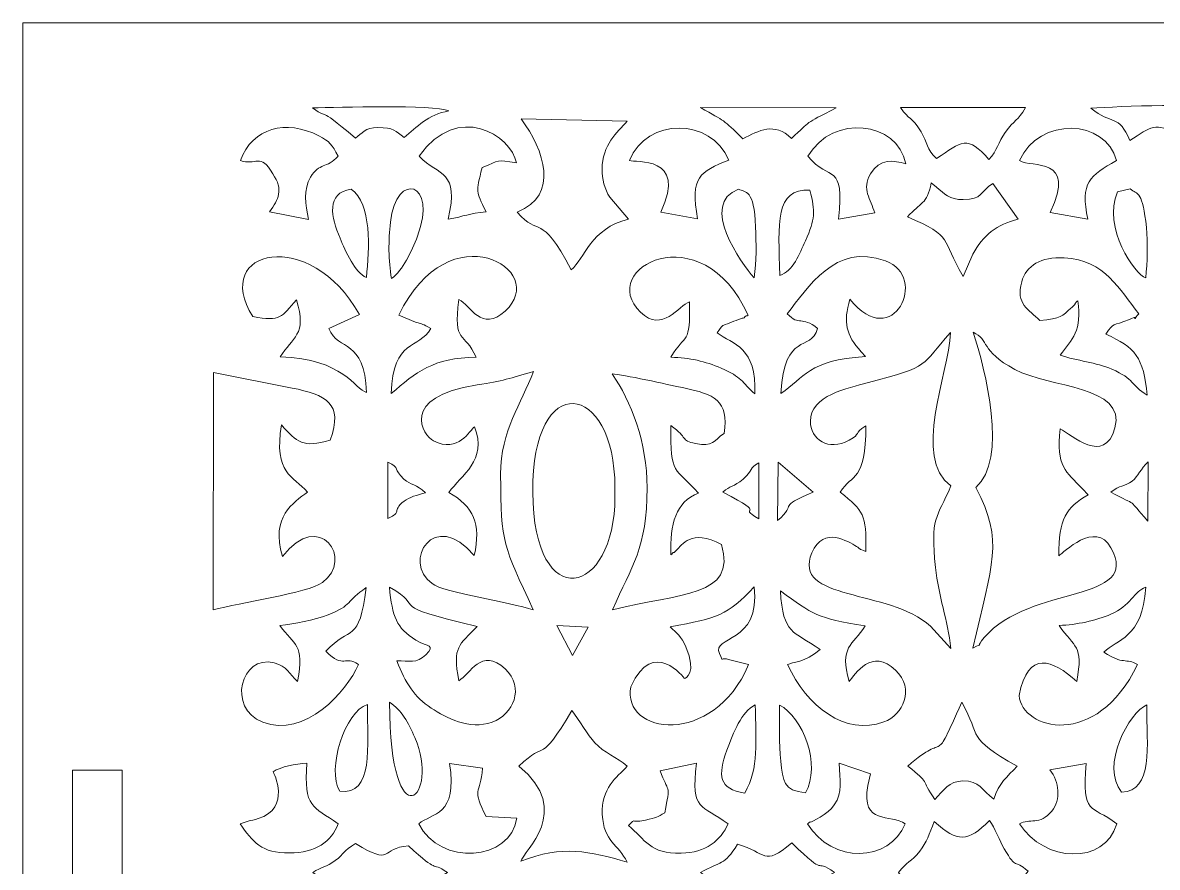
# Model space of a CAD drawing. Header units: millimetres. Extents: x -160 to 119, y -234 to 109.
# Drawn here: x -18 to 50.5, y -38.4 to 12.6 of the extents above; entities that cross this region are included whole.
import ezdxf

# ---------------------------------------------------------------- set-up
doc = ezdxf.new("R2010")
doc.units = ezdxf.units.MM
doc.header["$MEASUREMENT"] = 0
doc.layers.add('layer 1', color=7, linetype='Continuous')

msp = doc.modelspace()

# ---------------------------------------------------------------- linework, layer by layer
at = {"layer": 'layer 1', "color": 250, "lineweight": 20}
msp.add_open_spline([(-17.9581, 12.5532), (-17.9581, 12.5532), (119.0419, 12.5532), (119.0419, 12.5532), (119.0419, 12.5532), (119.0419, 12.5532), (119.0419, -77.4468), (119.0419, -77.4468), (119.0419, -77.4468), (119.0419, -77.4468), (116.0419, -77.4468), (116.0419, -77.4468), (116.0419, -77.4468), (116.0419, -77.4468), (116.0419, -32.5468), (116.0419, -32.5468), (116.0419, -32.5468), (116.0419, -32.5468), (113.0419, -32.5468), (113.0419, -32.5468), (113.0419, -32.5468), (113.0419, -32.5468), (113.0419, -77.4468), (113.0419, -77.4468), (113.0419, -77.4468), (113.0419, -77.4468), (78.0419, -77.4468), (78.0419, -77.4468), (78.0419, -77.4468), (78.0419, -77.4468), (78.0419, -80.4468), (78.0419, -80.4468), (78.0419, -80.4468), (78.0419, -80.4468), (68.0419, -80.4468), (68.0419, -80.4468), (68.0419, -80.4468), (68.0419, -80.4468), (68.0419, -77.4468), (68.0419, -77.4468), (68.0419, -77.4468), (68.0419, -77.4468), (33.0419, -77.4468), (33.0419, -77.4468), (33.0419, -77.4468), (33.0419, -77.4468), (33.0419, -80.4468), (33.0419, -80.4468), (33.0419, -80.4468), (33.0419, -80.4468), (23.0419, -80.4468), (23.0419, -80.4468), (23.0419, -80.4468), (23.0419, -80.4468), (23.0419, -77.4468), (23.0419, -77.4468), (23.0419, -77.4468), (23.0419, -77.4468), (-11.9581, -77.4468), (-11.9581, -77.4468), (-11.9581, -77.4468), (-11.9581, -77.4468), (-11.9581, -32.5468), (-11.9581, -32.5468), (-11.9581, -32.5468), (-11.9581, -32.5468), (-14.9581, -32.5468), (-14.9581, -32.5468), (-14.9581, -32.5468), (-14.9581, -32.5468), (-14.9581, -77.4468), (-14.9581, -77.4468), (-14.9581, -77.4468), (-14.9581, -77.4468), (-17.9581, -77.4468), (-17.9581, -77.4468), (-17.9581, -77.4468), (-17.9581, -77.4468), (-17.9581, 12.5532), (-17.9581, 12.5532)], degree=3, knots=[0, 0, 0, 0, 0.047619, 0.047619, 0.047619, 0.047619, 0.0952381, 0.0952381, 0.0952381, 0.0952381, 0.1428571, 0.1428571, 0.1428571, 0.1428571, 0.1904762, 0.1904762, 0.1904762, 0.1904762, 0.2380952, 0.2380952, 0.2380952, 0.2380952, 0.2857143, 0.2857143, 0.2857143, 0.2857143, 0.3333333, 0.3333333, 0.3333333, 0.3333333, 0.3809524, 0.3809524, 0.3809524, 0.3809524, 0.4285714, 0.4285714, 0.4285714, 0.4285714, 0.4761905, 0.4761905, 0.4761905, 0.4761905, 0.5238095, 0.5238095, 0.5238095, 0.5238095, 0.5714286, 0.5714286, 0.5714286, 0.5714286, 0.6190476, 0.6190476, 0.6190476, 0.6190476, 0.6666667, 0.6666667, 0.6666667, 0.6666667, 0.7142857, 0.7142857, 0.7142857, 0.7142857, 0.7619048, 0.7619048, 0.7619048, 0.7619048, 0.8095238, 0.8095238, 0.8095238, 0.8095238, 0.8571429, 0.8571429, 0.8571429, 0.8571429, 0.9047619, 0.9047619, 0.9047619, 0.9047619, 1, 1, 1, 1], dxfattribs=at)
at = {"layer": 'layer 1', "color": 7, "lineweight": 9}
for points, knots in [([(2.1284, 5.5888), (2.4935, 5.8707), (2.7151, 6.227), (3.4559, 6.2266), (3.4559, 6.2266), (4.4578, 6.2259), (4.5139, 6.0306), (5.0489, 5.6192), (5.0489, 5.6192), (5.8445, 6.2629), (6.4592, 7.0234), (7.7579, 7.2286), (7.7579, 7.2286), (6.7767, 7.6418), (1.1109, 7.4313), (-0.4731, 7.4181), (-0.4731, 7.4181), (0.7191, 6.5482), (-0.4925, 7.7745), (2.1284, 5.5888)], [0, 0, 0, 0, 0.1666667, 0.1666667, 0.1666667, 0.1666667, 0.3333333, 0.3333333, 0.3333333, 0.3333333, 0.5, 0.5, 0.5, 0.5, 0.6666667, 0.6666667, 0.6666667, 0.6666667, 1, 1, 1, 1]), ([(5.9542, 4.5016), (7.1655, 3.2669), (8.4128, 3.668), (7.704, 0.693), (7.704, 0.693), (8.7194, 0.8842), (8.9492, 1.0364), (9.9937, 1.1339), (9.9937, 1.1339), (9.3725, 2.4991), (9.3794, 2.2166), (9.7524, 3.811), (9.7524, 3.811), (10.8829, 4.2622), (10.5626, 4.3052), (11.8299, 4.0909), (11.8299, 4.0909), (11.5166, 5.7658), (8.3065, 7.7923), (5.9542, 4.5016)], [0, 0, 0, 0, 0.1666667, 0.1666667, 0.1666667, 0.1666667, 0.3333333, 0.3333333, 0.3333333, 0.3333333, 0.5, 0.5, 0.5, 0.5, 0.6666667, 0.6666667, 0.6666667, 0.6666667, 1, 1, 1, 1]), ([(48.8307, 5.4396), (50.1256, 6.2775), (50.3728, 6.6187), (51.7165, 5.7659), (51.7165, 5.7659), (51.7636, 5.7361), (51.8444, 5.6737), (51.8813, 5.6487), (51.8813, 5.6487), (51.9181, 5.6238), (51.9865, 5.5646), (52.0438, 5.5296), (52.0438, 5.5296), (52.9902, 6.43), (53.2621, 6.9848), (54.6843, 7.2286), (54.6843, 7.2286), (53.5493, 7.7679), (48.1939, 7.4933), (46.4885, 7.4013), (46.4885, 7.4013), (47.7259, 6.3521), (48.1751, 7.073), (48.8307, 5.4396)], [0, 0, 0, 0, 0.1428571, 0.1428571, 0.1428571, 0.1428571, 0.2857143, 0.2857143, 0.2857143, 0.2857143, 0.4285714, 0.4285714, 0.4285714, 0.4285714, 0.5714286, 0.5714286, 0.5714286, 0.5714286, 0.7142857, 0.7142857, 0.7142857, 0.7142857, 1, 1, 1, 1]), ([(18.6511, 4.2348), (18.9581, 4.0834), (22.1787, 4.598), (20.5361, 1.1217), (20.5361, 1.1217), (20.5361, 1.1217), (22.7612, 0.7095), (22.7612, 0.7095), (22.7612, 0.7095), (22.2972, 3.2707), (22.8812, 3.5507), (24.6354, 4.2588), (24.6354, 4.2588), (23.5744, 6.8368), (19.703, 6.854), (18.6511, 4.2348)], [0, 0, 0, 0, 0.2, 0.2, 0.2, 0.2, 0.4, 0.4, 0.4, 0.4, 0.6, 0.6, 0.6, 0.6, 1, 1, 1, 1]), ([(25.493, 5.5525), (26.4363, 6.0456), (27.408, 6.577), (28.4136, 5.5718), (28.4136, 5.5718), (29.6823, 6.6996), (29.0767, 6.3861), (31.1246, 7.41), (31.1246, 7.41), (31.1246, 7.41), (22.9228, 7.4269), (22.9228, 7.4269), (22.9228, 7.4269), (24.4886, 6.5666), (24.2211, 6.7655), (25.493, 5.5525)], [0, 0, 0, 0, 0.2, 0.2, 0.2, 0.2, 0.4, 0.4, 0.4, 0.4, 0.6, 0.6, 0.6, 0.6, 1, 1, 1, 1]), ([(33.4447, 1.0878), (33.1891, 1.9015), (32.6406, 2.5096), (33.1866, 3.425), (33.1866, 3.425), (33.7615, 4.3889), (34.5793, 4.2415), (35.3144, 4.0465), (35.3144, 4.0465), (34.7857, 6.5986), (30.9653, 7.0826), (29.4022, 4.5016), (29.4022, 4.5016), (30.7272, 2.9006), (31.6344, 4.1974), (31.2526, 0.6936), (31.2526, 0.6936), (31.2526, 0.6936), (33.4447, 1.0878), (33.4447, 1.0878)], [0, 0, 0, 0, 0.1666667, 0.1666667, 0.1666667, 0.1666667, 0.3333333, 0.3333333, 0.3333333, 0.3333333, 0.5, 0.5, 0.5, 0.5, 0.6666667, 0.6666667, 0.6666667, 0.6666667, 1, 1, 1, 1]), ([(37.1754, 4.3525), (38.6648, 5.3852), (39.0531, 5.8095), (40.328, 4.2969), (40.328, 4.2969), (40.8493, 4.8459), (40.8752, 5.3185), (41.3155, 5.9338), (41.3155, 5.9338), (41.8823, 6.7259), (42.0628, 6.5928), (42.5352, 7.4318), (42.5352, 7.4318), (42.5352, 7.4318), (35.0068, 7.4368), (35.0068, 7.4368), (35.0068, 7.4368), (35.5179, 6.6378), (35.6526, 6.9389), (36.2452, 5.96), (36.2452, 5.96), (36.6288, 5.3263), (36.554, 4.8965), (37.1754, 4.3525)], [0, 0, 0, 0, 0.1428571, 0.1428571, 0.1428571, 0.1428571, 0.2857143, 0.2857143, 0.2857143, 0.2857143, 0.4285714, 0.4285714, 0.4285714, 0.4285714, 0.5714286, 0.5714286, 0.5714286, 0.5714286, 0.7142857, 0.7142857, 0.7142857, 0.7142857, 1, 1, 1, 1]), ([(42.1783, 4.2348), (42.8969, 3.7606), (45.6607, 4.5365), (44.0345, 1.1046), (44.0345, 1.1046), (44.0345, 1.1046), (46.3031, 0.6899), (46.3031, 0.6899), (46.3031, 0.6899), (45.8165, 2.9278), (46.431, 3.311), (48.0201, 4.2348), (48.0201, 4.2348), (47.4012, 6.7636), (43.3526, 6.8913), (42.1783, 4.2348)], [0, 0, 0, 0, 0.2, 0.2, 0.2, 0.2, 0.4, 0.4, 0.4, 0.4, 0.6, 0.6, 0.6, 0.6, 1, 1, 1, 1]), ([(-4.8246, 4.2348), (-3.913, 3.8995), (-3.6161, 4.7565), (-2.8739, 3.4367), (-2.8739, 3.4367), (-2.2005, 2.4572), (-2.5303, 1.9027), (-3.0662, 1.1499), (-3.0662, 1.1499), (-3.0662, 1.1499), (-0.7062, 0.6864), (-0.7062, 0.6864), (-0.7062, 0.6864), (-0.9067, 1.5867), (-1.0354, 2.4896), (-0.5918, 3.2304), (-0.5918, 3.2304), (-0.0537, 4.1293), (0.3658, 3.7293), (1.0741, 4.5016), (1.0741, 4.5016), (0.6888, 5.2158), (0.5718, 5.384), (-0.097, 5.7301), (-0.097, 5.7301), (-2.0473, 6.7396), (-4.1055, 6.2135), (-4.8246, 4.2348)], [0, 0, 0, 0, 0.125, 0.125, 0.125, 0.125, 0.25, 0.25, 0.25, 0.25, 0.375, 0.375, 0.375, 0.375, 0.5, 0.5, 0.5, 0.5, 0.625, 0.625, 0.625, 0.625, 0.75, 0.75, 0.75, 0.75, 1, 1, 1, 1]), ([(12.1065, 6.7474), (13.5172, 4.8628), (14.4335, 2.1359), (11.8785, 1.1232), (11.8785, 1.1232), (13.2316, -0.4747), (13.2106, 1.257), (15.1382, -2.3652), (15.1382, -2.3652), (15.936, -1.6808), (16.2928, 0.1399), (18.5856, 0.7002), (18.5856, 0.7002), (18.5856, 0.7002), (17.4566, 2.0233), (17.4566, 2.0233), (17.4566, 2.0233), (17.156, 2.5039), (16.9867, 3.1474), (16.9948, 3.7009), (16.9948, 3.7009), (17.0169, 5.2059), (17.8763, 5.9105), (18.5147, 6.608), (18.5147, 6.608), (18.5147, 6.608), (12.1065, 6.7474), (12.1065, 6.7474)], [0, 0, 0, 0, 0.125, 0.125, 0.125, 0.125, 0.25, 0.25, 0.25, 0.25, 0.375, 0.375, 0.375, 0.375, 0.5, 0.5, 0.5, 0.5, 0.625, 0.625, 0.625, 0.625, 0.75, 0.75, 0.75, 0.75, 1, 1, 1, 1]), ([(4.2949, -2.8773), (4.9899, -2.3548), (5.4929, -1.288), (5.8603, -0.3264), (5.8603, -0.3264), (7.0968, 2.9093), (4.5831, 3.694), (4.227, 0.5137), (4.227, 0.5137), (4.104, -0.5854), (4.0907, -1.8003), (4.2949, -2.8773)], [0, 0, 0, 0, 0.25, 0.25, 0.25, 0.25, 0.5, 0.5, 0.5, 0.5, 1, 1, 1, 1]), ([(51.305, -2.8783), (52.1612, -2.2436), (52.2507, -1.8686), (52.7409, -0.7377), (52.7409, -0.7377), (54.7428, 3.8804), (50.1262, 3.9969), (51.305, -2.8783)], [0, 0, 0, 0, 0.3333333, 0.3333333, 0.3333333, 0.3333333, 1, 1, 1, 1]), ([(38.7684, -2.7587), (38.7684, -2.7587), (39.3573, -1.4204), (39.3573, -1.4204), (39.3573, -1.4204), (39.9824, -0.299), (40.7992, 0.4057), (42.1058, 0.6899), (42.1058, 0.6899), (42.1058, 0.6899), (40.571, 2.8449), (40.571, 2.8449), (40.571, 2.8449), (39.76, 2.3471), (39.9751, 1.8859), (38.7767, 1.8768), (38.7767, 1.8768), (37.9468, 1.8706), (37.6552, 2.2295), (37.1594, 2.6321), (37.1594, 2.6321), (37.1594, 2.6321), (36.8511, 2.8861), (36.8511, 2.8861), (36.8511, 2.8861), (36.6083, 1.5602), (36.1927, 1.7322), (35.4242, 0.8401), (35.4242, 0.8401), (38.2413, -0.379), (37.4084, -0.4244), (38.7684, -2.7587)], [0, 0, 0, 0, 0.1111111, 0.1111111, 0.1111111, 0.1111111, 0.2222222, 0.2222222, 0.2222222, 0.2222222, 0.3333333, 0.3333333, 0.3333333, 0.3333333, 0.4444444, 0.4444444, 0.4444444, 0.4444444, 0.5555556, 0.5555556, 0.5555556, 0.5555556, 0.6666667, 0.6666667, 0.6666667, 0.6666667, 0.7777778, 0.7777778, 0.7777778, 0.7777778, 1, 1, 1, 1]), ([(1.8628, 2.5114), (0.3101, 2.2774), (0.6526, 0.8063), (1.1848, -0.4443), (1.1848, -0.4443), (1.5276, -1.25), (2.0817, -2.5301), (2.7777, -2.82), (2.7777, -2.82), (2.9582, -1.0902), (3.109, 1.6381), (1.8628, 2.5114)], [0, 0, 0, 0, 0.25, 0.25, 0.25, 0.25, 0.5, 0.5, 0.5, 0.5, 1, 1, 1, 1]), ([(26.1632, -2.8409), (26.3257, -1.8522), (26.285, -0.7696), (26.2541, 0.2438), (26.2541, 0.2438), (26.1841, 2.5319), (25.6204, 2.3048), (25.2275, 2.5115), (25.2275, 2.5115), (22.8259, 1.6136), (25.3879, -1.9616), (26.1632, -2.8409)], [0, 0, 0, 0, 0.25, 0.25, 0.25, 0.25, 0.5, 0.5, 0.5, 0.5, 1, 1, 1, 1]), ([(27.7124, -2.7011), (28.5265, -2.4335), (28.9027, -1.4046), (29.2598, -0.6111), (29.2598, -0.6111), (29.8637, 0.7307), (29.8604, 1.1255), (29.5346, 2.4448), (29.5346, 2.4448), (27.4049, 2.5444), (27.6321, 0.5097), (27.7124, -2.7011)], [0, 0, 0, 0, 0.25, 0.25, 0.25, 0.25, 0.5, 0.5, 0.5, 0.5, 1, 1, 1, 1]), ([(49.7902, -2.8377), (49.8862, -1.9438), (49.9189, -0.7071), (49.8308, 0.1924), (49.8308, 0.1924), (49.6175, 2.3738), (49.2997, 2.2002), (48.8513, 2.5205), (48.8513, 2.5205), (48.8513, 2.5205), (48.0964, 2.3425), (48.0964, 2.3425), (48.0964, 2.3425), (47.1451, 0.1877), (49.1658, -2.6613), (49.7902, -2.8377)], [0, 0, 0, 0, 0.2, 0.2, 0.2, 0.2, 0.4, 0.4, 0.4, 0.4, 0.6, 0.6, 0.6, 0.6, 1, 1, 1, 1]), ([(9.3924, -7.6281), (8.7082, -6.0371), (7.9905, -6.915), (8.351, -4.1507), (8.351, -4.1507), (9.0787, -4.5056), (9.7117, -6.1539), (11.1507, -4.8444), (11.1507, -4.8444), (13.8717, -2.3683), (7.7729, 1.2608), (4.7296, -5.1019), (4.7296, -5.1019), (4.7296, -5.1019), (5.7461, -5.5092), (5.7461, -5.5092), (5.7461, -5.5092), (6.2355, -5.6857), (6.117, -5.58), (6.6595, -5.897), (6.6595, -5.897), (5.9607, -7.1682), (4.38, -6.4789), (4.2776, -9.8253), (4.2776, -9.8253), (5.7616, -8.5381), (6.8174, -7.6628), (9.3924, -7.6281)], [0, 0, 0, 0, 0.125, 0.125, 0.125, 0.125, 0.25, 0.25, 0.25, 0.25, 0.375, 0.375, 0.375, 0.375, 0.5, 0.5, 0.5, 0.5, 0.625, 0.625, 0.625, 0.625, 0.75, 0.75, 0.75, 0.75, 1, 1, 1, 1]), ([(25.8041, -5.1019), (23.0264, 1.0996), (16.5904, -2.284), (19.3165, -4.9178), (19.3165, -4.9178), (20.6312, -6.1881), (21.6414, -4.5208), (22.2593, -4.2791), (22.2593, -4.2791), (22.3435, -6.9639), (22.0078, -6.1341), (21.1503, -7.6301), (21.1503, -7.6301), (22.2631, -7.6601), (23.2325, -7.8785), (24.1771, -8.2886), (24.1771, -8.2886), (25.4463, -8.8398), (25.4159, -9.1069), (26.207, -9.8447), (26.207, -9.8447), (26.3613, -7.0342), (24.8691, -6.8371), (23.9281, -6.169), (23.9281, -6.169), (24.4549, -5.4819), (24.0427, -5.8538), (24.8, -5.5183), (24.8, -5.5183), (25.0161, -5.4226), (25.137, -5.3989), (25.4016, -5.2914), (25.4016, -5.2914), (25.4492, -5.272), (25.5687, -5.2877), (25.6032, -5.1991), (25.6032, -5.1991), (25.638, -5.11), (25.7452, -5.1474), (25.8041, -5.1019)], [0, 0, 0, 0, 0.0909091, 0.0909091, 0.0909091, 0.0909091, 0.1818182, 0.1818182, 0.1818182, 0.1818182, 0.2727273, 0.2727273, 0.2727273, 0.2727273, 0.3636364, 0.3636364, 0.3636364, 0.3636364, 0.4545455, 0.4545455, 0.4545455, 0.4545455, 0.5454545, 0.5454545, 0.5454545, 0.5454545, 0.6363636, 0.6363636, 0.6363636, 0.6363636, 0.7272727, 0.7272727, 0.7272727, 0.7272727, 0.8181818, 0.8181818, 0.8181818, 0.8181818, 1, 1, 1, 1]), ([(-4.0833, -5.1807), (-2.3672, -5.4796), (-2.3589, -5.2102), (-1.4403, -4.1639), (-1.4403, -4.1639), (-0.7677, -6.3072), (-1.7055, -6.4146), (-2.4205, -7.6156), (-2.4205, -7.6156), (1.4103, -7.7292), (2.0662, -9.5396), (2.7892, -9.7674), (2.7892, -9.7674), (2.6802, -6.4703), (1.0764, -7.3052), (0.51, -5.9023), (0.51, -5.9023), (0.51, -5.9023), (2.3545, -5.0572), (2.3545, -5.0572), (2.3545, -5.0572), (-0.6037, 0.2724), (-6.6261, -1.0903), (-4.0833, -5.1807)], [0, 0, 0, 0, 0.1428571, 0.1428571, 0.1428571, 0.1428571, 0.2857143, 0.2857143, 0.2857143, 0.2857143, 0.4285714, 0.4285714, 0.4285714, 0.4285714, 0.5714286, 0.5714286, 0.5714286, 0.5714286, 0.7142857, 0.7142857, 0.7142857, 0.7142857, 1, 1, 1, 1]), ([(32.6168, -7.2984), (31.7124, -6.2802), (31.5243, -5.553), (31.9456, -4.1307), (31.9456, -4.1307), (34.5677, -7.4011), (36.7353, -2.7768), (34.0873, -1.8126), (34.0873, -1.8126), (31.0291, -0.6989), (29.4088, -3.4557), (28.1602, -5.0068), (28.1602, -5.0068), (28.9104, -5.8025), (28.9996, -5.0808), (29.9973, -5.9023), (29.9973, -5.9023), (29.5624, -7.374), (28.0284, -5.9843), (27.7759, -9.817), (27.7759, -9.817), (29.2329, -8.8484), (29.3883, -7.8232), (32.8889, -7.5872), (32.8889, -7.5872), (32.8889, -7.5872), (32.6168, -7.2984), (32.6168, -7.2984)], [0, 0, 0, 0, 0.125, 0.125, 0.125, 0.125, 0.25, 0.25, 0.25, 0.25, 0.375, 0.375, 0.375, 0.375, 0.5, 0.5, 0.5, 0.5, 0.625, 0.625, 0.625, 0.625, 0.75, 0.75, 0.75, 0.75, 1, 1, 1, 1]), ([(44.6375, -7.5029), (45.6585, -7.8589), (46.7884, -7.9373), (47.7487, -8.3489), (47.7487, -8.3489), (49.1415, -8.9459), (48.8692, -9.3106), (49.8683, -9.9196), (49.8683, -9.9196), (49.6897, -7.6386), (49.1339, -7.0373), (47.392, -6.2408), (47.392, -6.2408), (47.8972, -5.4612), (47.7642, -5.8059), (48.8032, -5.3453), (48.8032, -5.3453), (49.5976, -4.993), (48.7582, -5.6553), (49.3825, -5.0124), (49.3825, -5.0124), (48.1829, -3.5659), (47.3732, -1.7595), (44.8647, -1.6367), (44.8647, -1.6367), (43.4764, -1.5686), (42.5845, -2.0911), (42.3073, -3.0827), (42.3073, -3.0827), (41.9282, -4.4381), (42.7455, -4.7346), (43.3973, -5.4252), (43.3973, -5.4252), (44.7036, -5.3038), (44.7647, -5.152), (45.2662, -4.6753), (45.2662, -4.6753), (45.3165, -4.6275), (45.5186, -4.4978), (45.5474, -4.3793), (45.5474, -4.3793), (45.5701, -4.2859), (45.6379, -4.2716), (45.6923, -4.2278), (45.6923, -4.2278), (45.9732, -5.9708), (45.3362, -6.5893), (44.6375, -7.5029)], [0, 0, 0, 0, 0.0769231, 0.0769231, 0.0769231, 0.0769231, 0.1538462, 0.1538462, 0.1538462, 0.1538462, 0.2307692, 0.2307692, 0.2307692, 0.2307692, 0.3076923, 0.3076923, 0.3076923, 0.3076923, 0.3846154, 0.3846154, 0.3846154, 0.3846154, 0.4615385, 0.4615385, 0.4615385, 0.4615385, 0.5384615, 0.5384615, 0.5384615, 0.5384615, 0.6153846, 0.6153846, 0.6153846, 0.6153846, 0.6923077, 0.6923077, 0.6923077, 0.6923077, 0.7692308, 0.7692308, 0.7692308, 0.7692308, 0.8461538, 0.8461538, 0.8461538, 0.8461538, 1, 1, 1, 1]), ([(38.0413, -15.3985), (35.6663, -13.6818), (37.911, -8.71), (38.0154, -6.1357), (38.0154, -6.1357), (36.1637, -8.1885), (36.9357, -8.1449), (32.9911, -9.1764), (32.9911, -9.1764), (31.8616, -9.4716), (29.5354, -9.9625), (29.5627, -11.4945), (29.5627, -11.4945), (29.5819, -12.568), (30.6293, -13.3396), (31.9055, -12.6359), (31.9055, -12.6359), (32.6786, -12.2097), (32.1109, -12.2566), (32.9117, -11.7669), (32.9117, -11.7669), (32.8803, -15.1869), (32.0789, -14.6148), (31.3606, -15.7725), (31.3606, -15.7725), (32.7907, -16.9383), (32.9286, -17.0577), (32.9096, -19.3467), (32.9096, -19.3467), (32.4402, -19.2012), (32.5799, -19.184), (32.3448, -19.0502), (32.3448, -19.0502), (31.8474, -18.767), (30.3601, -17.7728), (29.6539, -19.4314), (29.6539, -19.4314), (28.4072, -22.359), (34.2933, -21.5845), (36.8164, -23.8605), (36.8164, -23.8605), (36.8164, -23.8605), (38.0402, -25.2072), (38.0402, -25.2072), (38.0402, -25.2072), (37.8497, -23.4482), (37.2846, -22.0649), (37.1079, -20.32), (37.1079, -20.32), (36.7989, -17.267), (37.1688, -17.3887), (38.0413, -15.3985)], [0, 0, 0, 0, 0.0714286, 0.0714286, 0.0714286, 0.0714286, 0.1428571, 0.1428571, 0.1428571, 0.1428571, 0.2142857, 0.2142857, 0.2142857, 0.2142857, 0.2857143, 0.2857143, 0.2857143, 0.2857143, 0.3571429, 0.3571429, 0.3571429, 0.3571429, 0.4285714, 0.4285714, 0.4285714, 0.4285714, 0.5, 0.5, 0.5, 0.5, 0.5714286, 0.5714286, 0.5714286, 0.5714286, 0.6428571, 0.6428571, 0.6428571, 0.6428571, 0.7142857, 0.7142857, 0.7142857, 0.7142857, 0.7857143, 0.7857143, 0.7857143, 0.7857143, 0.8571429, 0.8571429, 0.8571429, 0.8571429, 1, 1, 1, 1]), ([(39.3743, -6.1253), (40.127, -8.3423), (41.4862, -13.8614), (39.5476, -15.4839), (39.5476, -15.4839), (41.2633, -18.8171), (40.5201, -19.9945), (39.3678, -25.177), (39.3678, -25.177), (40.0732, -24.8111), (39.4749, -25.2201), (40.0533, -24.5431), (40.0533, -24.5431), (42.8266, -21.2969), (49.5752, -22.5061), (47.6889, -19.1264), (47.6889, -19.1264), (46.7512, -17.4464), (44.8109, -19.4423), (44.5515, -19.6041), (44.5515, -19.6041), (44.5197, -17.4004), (45.0133, -16.6871), (46.3093, -15.9433), (46.3093, -15.9433), (46.3093, -15.9433), (45.9822, -15.5756), (45.9822, -15.5756), (45.9822, -15.5756), (44.9573, -14.4846), (44.3723, -14.2765), (44.6372, -11.9494), (44.6372, -11.9494), (45.3181, -12.3075), (47.3074, -14.1731), (47.9306, -11.9), (47.9306, -11.9), (48.6338, -9.3347), (44.0046, -9.4948), (41.8975, -8.3655), (41.8975, -8.3655), (39.7637, -7.222), (40.3952, -6.5816), (39.3743, -6.1253)], [0, 0, 0, 0, 0.0833333, 0.0833333, 0.0833333, 0.0833333, 0.1666667, 0.1666667, 0.1666667, 0.1666667, 0.25, 0.25, 0.25, 0.25, 0.3333333, 0.3333333, 0.3333333, 0.3333333, 0.4166667, 0.4166667, 0.4166667, 0.4166667, 0.5, 0.5, 0.5, 0.5, 0.5833333, 0.5833333, 0.5833333, 0.5833333, 0.6666667, 0.6666667, 0.6666667, 0.6666667, 0.75, 0.75, 0.75, 0.75, 0.8333333, 0.8333333, 0.8333333, 0.8333333, 1, 1, 1, 1]), ([(-0.7824, -15.7725), (-1.6388, -14.7752), (-2.841, -14.6851), (-2.3417, -11.7163), (-2.3417, -11.7163), (-1.4261, -12.7585), (-1.0386, -13.1341), (0.5874, -12.6258), (0.5874, -12.6258), (1.426, -10.3963), (0.3298, -9.9006), (-1.706, -9.4885), (-1.706, -9.4885), (-1.706, -9.4885), (-6.4494, -8.5577), (-6.4494, -8.5577), (-6.4494, -8.5577), (-6.4494, -8.5577), (-6.4581, -22.8698), (-6.4581, -22.8698), (-6.4581, -22.8698), (-4.9036, -22.4478), (-0.7657, -21.86), (0.1195, -21.2252), (0.1195, -21.2252), (2.0591, -19.8345), (-0.0278, -16.7339), (-2.2931, -19.6571), (-2.2931, -19.6571), (-3.0139, -17.2271), (-1.6165, -16.4132), (-0.7824, -15.7725)], [0, 0, 0, 0, 0.1111111, 0.1111111, 0.1111111, 0.1111111, 0.2222222, 0.2222222, 0.2222222, 0.2222222, 0.3333333, 0.3333333, 0.3333333, 0.3333333, 0.4444444, 0.4444444, 0.4444444, 0.4444444, 0.5555556, 0.5555556, 0.5555556, 0.5555556, 0.6666667, 0.6666667, 0.6666667, 0.6666667, 0.7777778, 0.7777778, 0.7777778, 0.7777778, 1, 1, 1, 1]), ([(10.8766, -14.7055), (10.8761, -12.0129), (12.1241, -10.4685), (12.8526, -8.4873), (12.8526, -8.4873), (11.4607, -8.9206), (10.9949, -9.0558), (9.4688, -9.2935), (9.4688, -9.2935), (4.6576, -10.043), (6.2116, -12.366), (6.8256, -12.6773), (6.8256, -12.6773), (8.3247, -13.4374), (9.0235, -12.0423), (9.297, -11.8244), (9.297, -11.8244), (10.1114, -13.8867), (8.4845, -14.7316), (7.7537, -15.7934), (7.7537, -15.7934), (9.2376, -16.6349), (9.7107, -17.6775), (9.2836, -19.5999), (9.2836, -19.5999), (6.876, -16.6996), (4.8954, -19.9638), (6.7343, -21.2904), (6.7343, -21.2904), (7.4816, -21.8293), (11.471, -22.428), (12.8408, -22.8698), (12.8408, -22.8698), (11.0662, -18.9918), (10.8772, -18.9149), (10.8766, -14.7055)], [0, 0, 0, 0, 0.1, 0.1, 0.1, 0.1, 0.2, 0.2, 0.2, 0.2, 0.3, 0.3, 0.3, 0.3, 0.4, 0.4, 0.4, 0.4, 0.5, 0.5, 0.5, 0.5, 0.6, 0.6, 0.6, 0.6, 0.7, 0.7, 0.7, 0.7, 0.8, 0.8, 0.8, 0.8, 1, 1, 1, 1]), ([(17.7695, -15.5058), (17.7695, -9.0497), (12.7471, -8.323), (12.8091, -15.7688), (12.8091, -15.7688), (12.8713, -23.2412), (17.7695, -22.0557), (17.7695, -16.0394), (17.7695, -16.0394), (17.7695, -16.0394), (17.7695, -15.5058), (17.7695, -15.5058)], [0, 0, 0, 0, 0.25, 0.25, 0.25, 0.25, 0.5, 0.5, 0.5, 0.5, 1, 1, 1, 1]), ([(17.5979, -8.6403), (18.744, -10.2732), (19.7119, -12.7734), (19.7119, -15.5058), (19.7119, -15.5058), (19.7119, -19.2161), (18.7824, -20.1663), (17.6303, -22.8722), (17.6303, -22.8722), (21.7166, -21.8233), (25.1203, -22.1383), (24.2072, -18.9363), (24.2072, -18.9363), (22.3334, -17.9418), (21.8193, -18.9754), (21.4768, -19.2655), (21.4768, -19.2655), (21.4394, -19.2972), (21.3401, -19.4581), (21.3131, -19.4087), (21.3131, -19.4087), (21.2857, -19.3586), (21.206, -19.5101), (21.1472, -19.5541), (21.1472, -19.5541), (21.1032, -17.7154), (21.4099, -16.3532), (22.8131, -15.8371), (22.8131, -15.8371), (21.3711, -14.2287), (21.1172, -14.8217), (21.1347, -11.7502), (21.1347, -11.7502), (22.2307, -12.5316), (21.6886, -12.6301), (22.6401, -12.8434), (22.6401, -12.8434), (23.6836, -13.0773), (23.7286, -12.6439), (24.3592, -12.2262), (24.3592, -12.2262), (24.6685, -10.2158), (23.7303, -9.864), (21.9247, -9.4876), (21.9247, -9.4876), (20.9535, -9.2851), (18.2507, -8.6602), (17.5979, -8.6403)], [0, 0, 0, 0, 0.0769231, 0.0769231, 0.0769231, 0.0769231, 0.1538462, 0.1538462, 0.1538462, 0.1538462, 0.2307692, 0.2307692, 0.2307692, 0.2307692, 0.3076923, 0.3076923, 0.3076923, 0.3076923, 0.3846154, 0.3846154, 0.3846154, 0.3846154, 0.4615385, 0.4615385, 0.4615385, 0.4615385, 0.5384615, 0.5384615, 0.5384615, 0.5384615, 0.6153846, 0.6153846, 0.6153846, 0.6153846, 0.6923077, 0.6923077, 0.6923077, 0.6923077, 0.7692308, 0.7692308, 0.7692308, 0.7692308, 0.8461538, 0.8461538, 0.8461538, 0.8461538, 1, 1, 1, 1]), ([(4.065, -17.3624), (5.0054, -16.9451), (4.2361, -16.9713), (5.0602, -16.3071), (5.0602, -16.3071), (5.3362, -16.0846), (5.8683, -15.9351), (6.3329, -15.8152), (6.3329, -15.8152), (5.7818, -15.2827), (5.4551, -15.3584), (5.0402, -14.9829), (5.0402, -14.9829), (4.3493, -14.3575), (4.8625, -14.3345), (4.0687, -13.9651), (4.0687, -13.9651), (4.0687, -13.9651), (4.065, -17.3624), (4.065, -17.3624)], [0, 0, 0, 0, 0.1666667, 0.1666667, 0.1666667, 0.1666667, 0.3333333, 0.3333333, 0.3333333, 0.3333333, 0.5, 0.5, 0.5, 0.5, 0.6666667, 0.6666667, 0.6666667, 0.6666667, 1, 1, 1, 1]), ([(24.282, -15.7725), (27.2674, -17.3295), (24.9456, -16.5067), (26.451, -17.3771), (26.451, -17.3771), (26.451, -17.3771), (26.4421, -14.0009), (26.4421, -14.0009), (26.4421, -14.0009), (25.8317, -14.3421), (26.1521, -14.4205), (25.4981, -14.9817), (25.4981, -14.9817), (24.915, -15.4819), (24.7316, -15.3649), (24.282, -15.7725)], [0, 0, 0, 0, 0.2, 0.2, 0.2, 0.2, 0.4, 0.4, 0.4, 0.4, 0.6, 0.6, 0.6, 0.6, 1, 1, 1, 1]), ([(27.5794, -17.4821), (28.8672, -16.3771), (27.4414, -16.7426), (29.7368, -15.7725), (29.7368, -15.7725), (29.7368, -15.7725), (27.6213, -13.9667), (27.6213, -13.9667), (27.6213, -13.9667), (27.6213, -13.9667), (27.5794, -17.4821), (27.5794, -17.4821)], [0, 0, 0, 0, 0.25, 0.25, 0.25, 0.25, 0.5, 0.5, 0.5, 0.5, 1, 1, 1, 1]), ([(47.6912, -15.7725), (49.4016, -16.687), (48.6378, -16.0674), (49.9172, -17.513), (49.9172, -17.513), (49.9172, -17.513), (49.9425, -13.9469), (49.9425, -13.9469), (49.9425, -13.9469), (49.4771, -14.3741), (49.3421, -14.8044), (48.9782, -15.0996), (48.9782, -15.0996), (48.5215, -15.4699), (48.2126, -15.3221), (47.6912, -15.7725)], [0, 0, 0, 0, 0.2, 0.2, 0.2, 0.2, 0.4, 0.4, 0.4, 0.4, 0.6, 0.6, 0.6, 0.6, 1, 1, 1, 1]), ([(0.3237, -25.3751), (1.7841, -23.7893), (2.3518, -24.9495), (2.7591, -21.5335), (2.7591, -21.5335), (1.5731, -22.3381), (1.9292, -22.6105), (0.4641, -23.1703), (0.4641, -23.1703), (-0.4094, -23.5039), (-1.5272, -23.7025), (-2.4505, -23.814), (-2.4505, -23.814), (-1.5575, -25.0439), (-0.9552, -24.8929), (-1.3741, -27.1862), (-1.3741, -27.1862), (-1.9269, -26.728), (-1.9544, -26.2826), (-2.7921, -26.0706), (-2.7921, -26.0706), (-4.7902, -25.5649), (-5.6631, -28.7987), (-3.4691, -29.6507), (-3.4691, -29.6507), (-0.9452, -30.6306), (1.6136, -27.7859), (2.2922, -26.1764), (2.2922, -26.1764), (1.4551, -25.5664), (1.4689, -26.4855), (0.3237, -25.3751)], [0, 0, 0, 0, 0.1111111, 0.1111111, 0.1111111, 0.1111111, 0.2222222, 0.2222222, 0.2222222, 0.2222222, 0.3333333, 0.3333333, 0.3333333, 0.3333333, 0.4444444, 0.4444444, 0.4444444, 0.4444444, 0.5555556, 0.5555556, 0.5555556, 0.5555556, 0.6666667, 0.6666667, 0.6666667, 0.6666667, 0.7777778, 0.7777778, 0.7777778, 0.7777778, 1, 1, 1, 1]), ([(8.351, -27.1463), (7.9544, -25.0536), (8.3639, -25.0245), (9.4534, -23.8852), (9.4534, -23.8852), (3.7013, -22.496), (6.5406, -22.8266), (4.1653, -21.4988), (4.1653, -21.4988), (4.3439, -23.3047), (4.5799, -23.9637), (5.7608, -24.6964), (5.7608, -24.6964), (6.5024, -25.1567), (6.9648, -24.9442), (6.3532, -25.5846), (6.3532, -25.5846), (5.8262, -26.1365), (5.3197, -25.936), (4.607, -25.9544), (4.607, -25.9544), (5.1436, -27.3041), (5.6738, -28.1325), (6.6871, -28.798), (6.6871, -28.798), (7.5909, -29.3913), (8.9669, -30.1444), (10.3685, -29.6474), (10.3685, -29.6474), (11.6351, -29.1982), (12.3499, -27.5766), (11.1414, -26.4336), (11.1414, -26.4336), (9.7131, -25.0828), (9.0324, -26.7716), (8.351, -27.1463)], [0, 0, 0, 0, 0.1, 0.1, 0.1, 0.1, 0.2, 0.2, 0.2, 0.2, 0.3, 0.3, 0.3, 0.3, 0.4, 0.4, 0.4, 0.4, 0.5, 0.5, 0.5, 0.5, 0.6, 0.6, 0.6, 0.6, 0.7, 0.7, 0.7, 0.7, 0.8, 0.8, 0.8, 0.8, 1, 1, 1, 1]), ([(24.694, -25.8889), (24.0534, -25.6625), (24.3599, -26.1241), (24.0736, -25.5126), (24.0736, -25.5126), (23.5649, -24.4258), (26.563, -24.9764), (26.1776, -21.4871), (26.1776, -21.4871), (24.4991, -23.2538), (24.0275, -23.3338), (21.1047, -23.9014), (21.1047, -23.9014), (21.4925, -24.2762), (21.7693, -24.4722), (22.0492, -25.1083), (22.0492, -25.1083), (22.7552, -26.7121), (21.9937, -27.0134), (21.9906, -27.0183), (21.9906, -27.0183), (21.906, -27.013), (20.122, -24.4776), (18.724, -27.5102), (18.724, -27.5102), (18.1623, -30.4084), (23.719, -31.1821), (25.8302, -26.1764), (25.8302, -26.1764), (25.8302, -26.1764), (24.694, -25.8889), (24.694, -25.8889)], [0, 0, 0, 0, 0.1111111, 0.1111111, 0.1111111, 0.1111111, 0.2222222, 0.2222222, 0.2222222, 0.2222222, 0.3333333, 0.3333333, 0.3333333, 0.3333333, 0.4444444, 0.4444444, 0.4444444, 0.4444444, 0.5555556, 0.5555556, 0.5555556, 0.5555556, 0.6666667, 0.6666667, 0.6666667, 0.6666667, 0.7777778, 0.7777778, 0.7777778, 0.7777778, 1, 1, 1, 1]), ([(31.8952, -27.1997), (31.2957, -25.0673), (32.1032, -25.045), (32.8629, -23.84), (32.8629, -23.84), (29.9165, -23.349), (29.7388, -23.1834), (27.7489, -21.718), (27.7489, -21.718), (27.9263, -24.4132), (28.5055, -24.1052), (30.1423, -25.2619), (30.1423, -25.2619), (29.2016, -26.0754), (28.467, -26.0047), (28.187, -26.1764), (28.187, -26.1764), (29.3118, -28.6949), (31.6831, -30.5019), (33.9924, -29.6358), (33.9924, -29.6358), (35.16, -29.1979), (35.8763, -27.6643), (34.7049, -26.5149), (34.7049, -26.5149), (33.2782, -25.1152), (32.2404, -26.7714), (31.8952, -27.1997)], [0, 0, 0, 0, 0.125, 0.125, 0.125, 0.125, 0.25, 0.25, 0.25, 0.25, 0.375, 0.375, 0.375, 0.375, 0.5, 0.5, 0.5, 0.5, 0.625, 0.625, 0.625, 0.625, 0.75, 0.75, 0.75, 0.75, 1, 1, 1, 1]), ([(47.2726, -25.4261), (47.9989, -24.6328), (49.6213, -24.6353), (49.7882, -21.5069), (49.7882, -21.5069), (49.1166, -21.742), (48.8414, -22.6467), (47.6942, -23.1369), (47.6942, -23.1369), (46.7882, -23.524), (45.6158, -23.776), (44.566, -23.8157), (44.566, -23.8157), (45.5123, -25.1802), (46.04, -24.9667), (45.6336, -27.1876), (45.6336, -27.1876), (44.1344, -25.8702), (42.7193, -25.2708), (42.1488, -28.0437), (42.1488, -28.0437), (42.3374, -30.0982), (46.7861, -31.3404), (49.2994, -26.1764), (49.2994, -26.1764), (48.5813, -25.7469), (48.4366, -26.22), (47.2726, -25.4261)], [0, 0, 0, 0, 0.125, 0.125, 0.125, 0.125, 0.25, 0.25, 0.25, 0.25, 0.375, 0.375, 0.375, 0.375, 0.5, 0.5, 0.5, 0.5, 0.625, 0.625, 0.625, 0.625, 0.75, 0.75, 0.75, 0.75, 1, 1, 1, 1]), ([(14.2714, -23.8124), (14.2714, -23.8124), (15.2048, -25.6268), (15.2048, -25.6268), (15.2048, -25.6268), (15.2048, -25.6268), (16.1507, -23.9259), (16.1507, -23.9259), (16.1507, -23.9259), (16.1507, -23.9259), (14.2714, -23.8124), (14.2714, -23.8124)], [0, 0, 0, 0, 0.25, 0.25, 0.25, 0.25, 0.5, 0.5, 0.5, 0.5, 1, 1, 1, 1]), ([(1.1654, -33.813), (3.236, -34.0865), (2.8279, -31.0832), (2.8378, -28.5859), (2.8378, -28.5859), (1.4874, -28.9788), (0.3633, -32.5005), (1.1654, -33.813)], [0, 0, 0, 0, 0.3333333, 0.3333333, 0.3333333, 0.3333333, 1, 1, 1, 1]), ([(4.1688, -28.4513), (4.2105, -37.0851), (7.2602, -34.1255), (5.702, -30.5774), (5.702, -30.5774), (5.3027, -29.6681), (4.9023, -28.9246), (4.1688, -28.4513)], [0, 0, 0, 0, 0.3333333, 0.3333333, 0.3333333, 0.3333333, 1, 1, 1, 1]), ([(25.6031, -33.9251), (26.469, -32.4027), (26.2742, -30.8112), (26.2325, -28.6075), (26.2325, -28.6075), (25.3813, -29.0445), (24.9369, -30.243), (24.5253, -31.349), (24.5253, -31.349), (23.9627, -32.8605), (24.03, -33.7002), (25.6031, -33.9251)], [0, 0, 0, 0, 0.25, 0.25, 0.25, 0.25, 0.5, 0.5, 0.5, 0.5, 1, 1, 1, 1]), ([(27.7003, -28.6203), (27.684, -29.6693), (27.6764, -30.9568), (27.7831, -31.9944), (27.7831, -31.9944), (27.9094, -33.2222), (27.9241, -33.7648), (29.2601, -33.9171), (29.2601, -33.9171), (30.2354, -32.2376), (29.0869, -29.3072), (27.7003, -28.6203)], [0, 0, 0, 0, 0.25, 0.25, 0.25, 0.25, 0.5, 0.5, 0.5, 0.5, 1, 1, 1, 1]), ([(35.4385, -32.312), (36.8283, -33.3703), (36.1682, -33.0344), (37.0759, -34.3223), (37.0759, -34.3223), (37.5752, -33.7718), (37.9277, -33.2008), (38.7593, -33.1913), (38.7593, -33.1913), (39.7586, -33.1799), (39.9087, -33.7535), (40.6262, -34.2967), (40.6262, -34.2967), (40.9387, -33.3052), (41.4321, -32.9564), (42.0315, -32.312), (42.0315, -32.312), (38.9019, -30.5212), (39.9165, -30.6279), (38.6969, -28.4365), (38.6969, -28.4365), (36.8503, -32.5925), (37.9712, -30.0366), (35.4385, -32.312)], [0, 0, 0, 0, 0.1428571, 0.1428571, 0.1428571, 0.1428571, 0.2857143, 0.2857143, 0.2857143, 0.2857143, 0.4285714, 0.4285714, 0.4285714, 0.4285714, 0.5714286, 0.5714286, 0.5714286, 0.5714286, 0.7142857, 0.7142857, 0.7142857, 0.7142857, 1, 1, 1, 1]), ([(48.3267, -33.868), (50.2698, -33.8273), (49.8483, -31.0957), (49.8537, -28.612), (49.8537, -28.612), (48.7893, -29.0078), (47.0412, -32.3353), (48.3267, -33.868)], [0, 0, 0, 0, 0.3333333, 0.3333333, 0.3333333, 0.3333333, 1, 1, 1, 1]), ([(11.9766, -32.312), (15.291, -35.009), (12.2382, -37.4428), (12.0916, -38.0407), (12.0916, -38.0407), (14.6134, -37.0541), (16.2328, -37.4275), (18.509, -38.0996), (18.509, -38.0996), (17.9728, -37.007), (17.0841, -36.8622), (17.0072, -35.2228), (17.0072, -35.2228), (16.9321, -33.6225), (17.8595, -33.0119), (18.5157, -32.312), (18.5157, -32.312), (17.8673, -31.7444), (17.1232, -31.5055), (16.5534, -30.8873), (16.5534, -30.8873), (16.1452, -30.4444), (15.5956, -29.5134), (15.1734, -28.9419), (15.1734, -28.9419), (13.1478, -32.3783), (13.7109, -30.594), (11.9766, -32.312)], [0, 0, 0, 0, 0.125, 0.125, 0.125, 0.125, 0.25, 0.25, 0.25, 0.25, 0.375, 0.375, 0.375, 0.375, 0.5, 0.5, 0.5, 0.5, 0.625, 0.625, 0.625, 0.625, 0.75, 0.75, 0.75, 0.75, 1, 1, 1, 1]), ([(-1.8589, -37.5436), (-0.2976, -37.5178), (0.6715, -36.8727), (1.0737, -35.78), (1.0737, -35.78), (-0.4683, -34.705), (-1.005, -34.8317), (-0.8119, -32.1192), (-0.8119, -32.1192), (-1.5255, -32.2043), (-2.3768, -32.306), (-2.8538, -32.6537), (-2.8538, -32.6537), (-2.8163, -32.6836), (-1.7431, -34.8282), (-3.743, -35.4682), (-3.743, -35.4682), (-3.9762, -35.5428), (-4.1483, -35.5632), (-4.4088, -35.6353), (-4.4088, -35.6353), (-4.4088, -35.6353), (-4.8441, -35.78), (-4.8441, -35.78), (-4.8441, -35.78), (-4.0865, -36.8534), (-3.5607, -37.5719), (-1.8589, -37.5436)], [0, 0, 0, 0, 0.125, 0.125, 0.125, 0.125, 0.25, 0.25, 0.25, 0.25, 0.375, 0.375, 0.375, 0.375, 0.5, 0.5, 0.5, 0.5, 0.625, 0.625, 0.625, 0.625, 0.75, 0.75, 0.75, 0.75, 1, 1, 1, 1]), ([(7.7924, -32.1341), (8.3119, -35.338), (6.7089, -35.124), (5.9309, -35.78), (5.9309, -35.78), (7.2089, -38.3575), (11.493, -38.0482), (11.8487, -35.4336), (11.8487, -35.4336), (11.8487, -35.4336), (9.9937, -35.3353), (9.9937, -35.3353), (9.9937, -35.3353), (9.1302, -33.6373), (9.6335, -34.0272), (9.7877, -32.4299), (9.7877, -32.4299), (9.7877, -32.4299), (7.7924, -32.1341), (7.7924, -32.1341)], [0, 0, 0, 0, 0.1666667, 0.1666667, 0.1666667, 0.1666667, 0.3333333, 0.3333333, 0.3333333, 0.3333333, 0.5, 0.5, 0.5, 0.5, 0.6666667, 0.6666667, 0.6666667, 0.6666667, 1, 1, 1, 1]), ([(21.7666, -37.5572), (23.2583, -37.519), (24.1628, -36.7896), (24.5955, -35.78), (24.5955, -35.78), (23.0118, -34.5894), (22.3339, -35.1034), (22.6943, -32.1313), (22.6943, -32.1313), (22.6943, -32.1313), (20.495, -32.5777), (20.495, -32.5777), (20.495, -32.5777), (20.9801, -33.9428), (21.1479, -33.3126), (20.7719, -35.1108), (20.7719, -35.1108), (20.3053, -35.4), (20.3039, -35.4144), (19.607, -35.5559), (19.607, -35.5559), (18.5054, -35.7795), (19.1719, -35.3762), (18.5829, -35.8751), (18.5829, -35.8751), (19.6006, -36.741), (19.8781, -37.6056), (21.7666, -37.5572)], [0, 0, 0, 0, 0.125, 0.125, 0.125, 0.125, 0.25, 0.25, 0.25, 0.25, 0.375, 0.375, 0.375, 0.375, 0.5, 0.5, 0.5, 0.5, 0.625, 0.625, 0.625, 0.625, 0.75, 0.75, 0.75, 0.75, 1, 1, 1, 1]), ([(35.2804, -35.78), (34.4286, -35.1587), (32.5968, -35.9106), (33.0174, -33.4794), (33.0174, -33.4794), (33.0174, -33.4794), (33.1886, -32.7578), (33.1886, -32.7578), (33.1886, -32.7578), (33.1886, -32.7578), (31.299, -32.1264), (31.299, -32.1264), (31.299, -32.1264), (31.3382, -33.1988), (31.536, -33.827), (31.0039, -34.646), (31.0039, -34.646), (30.6369, -35.2108), (29.5836, -35.6792), (29.5827, -35.6776), (29.5827, -35.6776), (29.5525, -35.6228), (29.4539, -35.7398), (29.395, -35.78), (29.395, -35.78), (30.8571, -38.2167), (34.3355, -38.1101), (35.2804, -35.78)], [0, 0, 0, 0, 0.125, 0.125, 0.125, 0.125, 0.25, 0.25, 0.25, 0.25, 0.375, 0.375, 0.375, 0.375, 0.5, 0.5, 0.5, 0.5, 0.625, 0.625, 0.625, 0.625, 0.75, 0.75, 0.75, 0.75, 1, 1, 1, 1]), ([(44.1176, -35.0202), (43.415, -35.886), (42.7665, -35.4454), (42.178, -35.78), (42.178, -35.78), (43.6693, -38.1151), (47.3146, -38.3015), (48.0451, -35.78), (48.0451, -35.78), (46.4528, -34.5644), (45.9524, -35.3583), (46.2001, -32.1338), (46.2001, -32.1338), (46.2001, -32.1338), (44.0077, -32.5305), (44.0077, -32.5305), (44.0077, -32.5305), (44.5797, -33.2487), (44.6956, -34.308), (44.1176, -35.0202)], [0, 0, 0, 0, 0.1666667, 0.1666667, 0.1666667, 0.1666667, 0.3333333, 0.3333333, 0.3333333, 0.3333333, 0.5, 0.5, 0.5, 0.5, 0.6666667, 0.6666667, 0.6666667, 0.6666667, 1, 1, 1, 1]), ([(40.3349, -41.8403), (40.8381, -41.2702), (40.8629, -40.6993), (41.3932, -40.0215), (41.3932, -40.0215), (41.8027, -39.4983), (42.2557, -39.2236), (42.6951, -38.6478), (42.6951, -38.6478), (41.7837, -37.8162), (42.0453, -38.6538), (41.2544, -37.2842), (41.2544, -37.2842), (41.006, -36.8541), (40.674, -36.0027), (40.3635, -35.5892), (40.3635, -35.5892), (39.0745, -36.8755), (38.4376, -36.9424), (37.0331, -35.6371), (37.0331, -35.6371), (36.7215, -36.4275), (36.5823, -36.8974), (36.1658, -37.4333), (36.1658, -37.4333), (35.634, -38.1177), (35.3657, -38.0506), (34.8747, -38.7143), (34.8747, -38.7143), (35.345, -39.4247), (35.6413, -39.462), (36.1181, -40.0351), (36.1181, -40.0351), (36.1181, -40.0351), (37.1754, -41.7642), (37.1754, -41.7642), (37.1754, -41.7642), (38.3478, -40.8888), (39.294, -40.2619), (40.3349, -41.8403)], [0, 0, 0, 0, 0.0909091, 0.0909091, 0.0909091, 0.0909091, 0.1818182, 0.1818182, 0.1818182, 0.1818182, 0.2727273, 0.2727273, 0.2727273, 0.2727273, 0.3636364, 0.3636364, 0.3636364, 0.3636364, 0.4545455, 0.4545455, 0.4545455, 0.4545455, 0.5454545, 0.5454545, 0.5454545, 0.5454545, 0.6363636, 0.6363636, 0.6363636, 0.6363636, 0.7272727, 0.7272727, 0.7272727, 0.7272727, 0.8181818, 0.8181818, 0.8181818, 0.8181818, 1, 1, 1, 1]), ([(22.9363, -38.7244), (24.2992, -39.6852), (24.2141, -39.1062), (25.493, -40.5262), (25.493, -40.5262), (27.2951, -39.522), (26.631, -39.5952), (28.6073, -40.5242), (28.6073, -40.5242), (29.3166, -39.7007), (30.1812, -39.2203), (31.0238, -38.7143), (31.0238, -38.7143), (29.627, -37.7702), (30.7315, -39.1209), (28.433, -36.9403), (28.433, -36.9403), (26.6714, -38.417), (26.9541, -37.4877), (25.1601, -37.0191), (25.1601, -37.0191), (24.3451, -38.337), (24.1736, -38.0058), (22.9363, -38.7244)], [0, 0, 0, 0, 0.1428571, 0.1428571, 0.1428571, 0.1428571, 0.2857143, 0.2857143, 0.2857143, 0.2857143, 0.4285714, 0.4285714, 0.4285714, 0.4285714, 0.5714286, 0.5714286, 0.5714286, 0.5714286, 0.7142857, 0.7142857, 0.7142857, 0.7142857, 1, 1, 1, 1]), ([(5.4222, -40.4731), (5.9737, -39.356), (6.6149, -39.4355), (7.6608, -38.7143), (7.6608, -38.7143), (6.5503, -37.964), (7.2494, -38.9043), (5.3144, -37.1044), (5.3144, -37.1044), (3.6049, -37.2502), (4.4012, -38.3643), (2.1284, -36.9768), (2.1284, -36.9768), (1.3202, -37.4393), (1.5073, -37.5486), (0.8932, -38.0027), (0.8932, -38.0027), (0.3346, -38.4159), (0.0823, -38.3586), (-0.4608, -38.7143), (-0.4608, -38.7143), (0.7151, -39.5709), (1.0204, -39.0326), (1.8106, -40.41), (1.8106, -40.41), (4.4233, -39.7247), (2.7107, -39.5647), (5.4222, -40.4731)], [0, 0, 0, 0, 0.125, 0.125, 0.125, 0.125, 0.25, 0.25, 0.25, 0.25, 0.375, 0.375, 0.375, 0.375, 0.5, 0.5, 0.5, 0.5, 0.625, 0.625, 0.625, 0.625, 0.75, 0.75, 0.75, 0.75, 1, 1, 1, 1])]:
    msp.add_open_spline(points, degree=3, knots=knots, dxfattribs=at)

doc.saveas('drawing.dxf')
